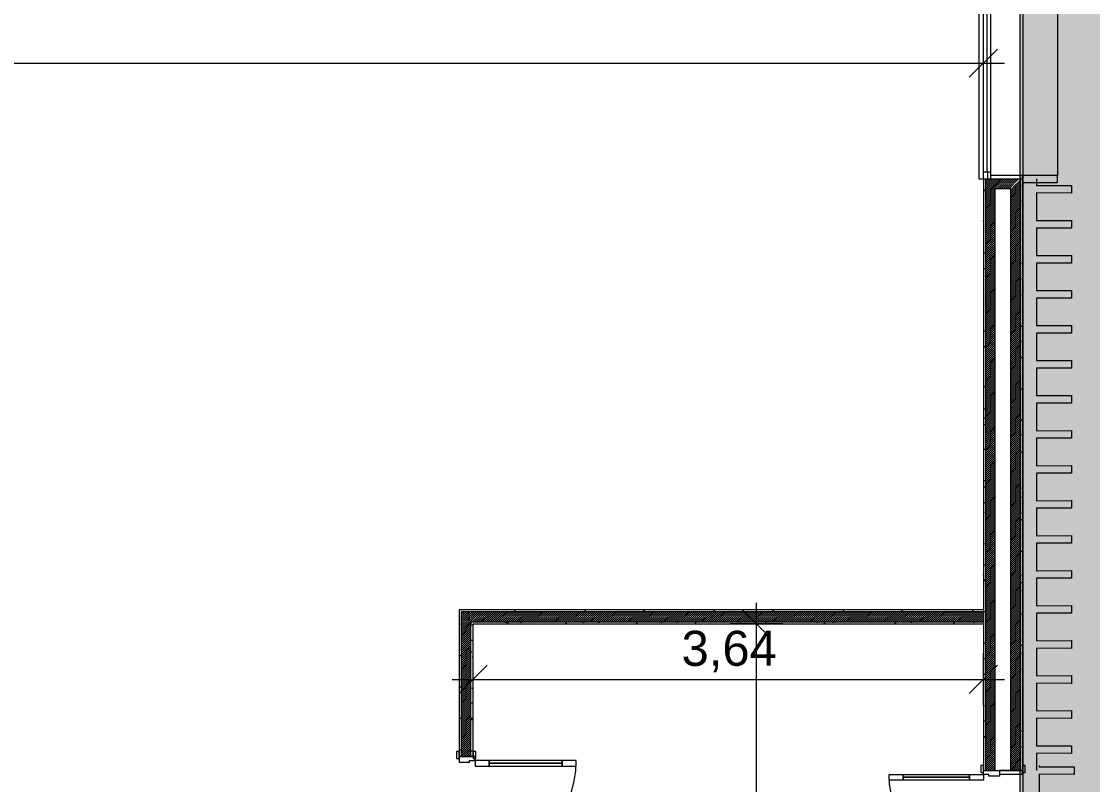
# Model space of a CAD drawing. Header units: millimetres. Extents: x 141848 to 1648660, y -821378 to -151356.
# Drawn here: x 188231 to 195874, y -240299 to -234850 of the extents above; entities that cross this region are included whole.
import ezdxf

# ---------------------------------------------------------------- set-up
doc = ezdxf.new("R2010")
doc.units = ezdxf.units.MM
doc.header["$MEASUREMENT"] = 0
doc.linetypes.add('Traits', pattern=[282.222223, 141.111112, -141.111112])
doc.linetypes.add('Wipeout_Contour', pattern=[1000, 0, -1000])
for name, color, linetype in [('Cotations - 1_100', 7, 'Continuous'), ('Fenêtres ARCHICAD', 7, 'Continuous'), ('Nouveau_0', 7, 'Continuous'), ('Portes ARCHICAD', 7, 'Continuous'), ('Sols_ Dalles', 7, 'Continuous'), ('Structure - Murs extérieurs', 7, 'Continuous')]:
    doc.layers.add(name, color=color, linetype=linetype)
doc.styles.add('STYLE_GENERE_2', font='')
doc.styles.get('STYLE_GENERE_2').set_extended_font_data('Arial')
doc.dimstyles.new('STYLE_GENERE__1', dxfattribs={"dimtxt": 250, "dimasz": 190, "dimexe": 0.18, "dimexo": 0.0625, "dimgap": 0, "dimtad": 1, "dimtih": 1, "dimtoh": 1, "dimlfac": 0.001, "dimzin": 0, "dimdsep": 46, "dimtxsty": 'STYLE_GENERE_2', "dimblk": 'ARROWHEAD_6', "dimblk1": 'ARROWHEAD_6', "dimblk2": 'ARROWHEAD_6', "dimcen": 0.09, "dimse1": 1, "dimse2": 1, "dimclrd": 7, "dimclre": 7, "dimclrt": 7, "dimazin": 0, "dimtfac": 1, "dimtdec": 4, "dimtmove": 0, "dimatfit": 3, "dimfxl": 0, "dimtolj": 1, "dimtzin": 0, "dimarcsym": 0})
doc.dimstyles.new('STYLE_GENERE__2', dxfattribs={"dimtxt": 250, "dimasz": 190, "dimexe": 0.18, "dimexo": 0.0625, "dimgap": 0, "dimtad": 1, "dimlfac": 0.001, "dimzin": 0, "dimdsep": 46, "dimtxsty": 'STYLE_GENERE_2', "dimblk": 'ARROWHEAD_6', "dimblk1": 'ARROWHEAD_6', "dimblk2": 'ARROWHEAD_6', "dimcen": 0.09, "dimse1": 1, "dimse2": 1, "dimclrd": 7, "dimclre": 7, "dimclrt": 7, "dimazin": 0, "dimtfac": 1, "dimtdec": 4, "dimtmove": 0, "dimatfit": 3, "dimfxl": 0, "dimtolj": 1, "dimtzin": 0, "dimarcsym": 0})
pattern_1 = [(45, (0, 175), (-55.68466, 55.68466), [0, -52.5, 0, -78.75]), (110, (175, 175), (74.000794, 26.934086), [0, -38.5, 0, -66.5])]
pattern_2 = [(45, (0, 0), (-7.0710678, 7.0710678), [])]

# ---------------------------------------------------------------- blocks, each defined once
blk = doc.blocks.new('Fenêtre 25_2')
at = {"layer": 'Fenêtres ARCHICAD', "color": 7, "linetype": 'Continuous', "lineweight": 5}
for p, q in [((-775, 480), (-825, 480)), ((-825, 480), (-825, 230)), ((-775, 480), (775, 480)), ((-775, 230), (-775, 480)), ((825, 480), (775, 480)), ((775, 480), (775, 230)), ((825, 230), (825, 480)), ((-825, 230), (-775, 230)), ((-825, 230), (-800, 230)), ((-825, 230), (-800, 230)), ((-775, 230), (-800, 230)), ((-800, 230), (-800, 0)), ((-800, 215), (-800, 230)), ((-800, 215), (-800, 230)), ((-775, 0), (-775, 230)), ((800, 230), (775, 230)), ((775, 230), (775, 0)), ((775, 230), (825, 230)), ((800, 0), (800, 230)), ((800, 215), (800, 230)), ((800, 215), (800, 230)), ((800, 230), (825, 230)), ((800, 230), (825, 230)), ((-800, 145), (-800, 215)), ((-800, 145), (-800, 215)), ((-800, 145), (-800, 215)), ((-800, 145), (-800, 215)), ((800, 145), (800, 215)), ((800, 145), (800, 215)), ((800, 145), (800, 215)), ((800, 145), (800, 215)), ((-800, 35), (-800, 145)), ((-800, 35), (-800, 145)), ((-800, 35), (-800, 145)), ((-800, 35), (-800, 145)), ((800, 35), (800, 145)), ((800, 35), (800, 145)), ((800, 35), (800, 145)), ((800, 35), (800, 145)), ((-800, 0), (-800, 35)), ((-800, 0), (-800, 35)), ((-800, 0), (-775, 0)), ((-800, -35), (-800, 0)), ((-800, -35), (-800, 0)), ((775, 0), (800, 0)), ((800, 0), (800, 35)), ((800, 0), (800, 35)), ((800, -35), (800, 0)), ((800, -35), (800, 0)), ((-800, -20), (800, -20)), ((-800, -50), (-800, -35)), ((-800, -50), (-800, -35)), ((-800, -50), (-800, -83.3)), ((800, -50), (800, -35)), ((800, -50), (800, -35)), ((800, -83.3), (800, -50)), ((-800, -83.3), (800, -83.3))]:
    blk.add_line(p, q, dxfattribs=at)
at = {"layer": 'Fenêtres ARCHICAD', "color": 7, "linetype": 'Traits', "lineweight": 5}
blk.add_line((-800, -50), (800, -50), dxfattribs=at)
at = {"color": 254, "linetype": 'Wipeout_Contour', "lineweight": 0, "ltscale": 3003.33026}
blk.add_wipeout([(-750, 0), (-750, -50), (750, -50), (750, 0)], dxfattribs=at).dxf.layer = 'Fenêtres ARCHICAD'
at = {"layer": 'Fenêtres ARCHICAD', "color": 7, "linetype": 'Continuous', "lineweight": 5}
for p, q in [((-800, 0), (-750, 0)), ((-750, 0), (-750, -50)), ((-750, 0), (750, 0)), ((750, -50), (750, 0)), ((750, 0), (800, 0)), ((-750, -50), (-800, -50)), ((-750, -25), (750, -25)), ((750, -50), (-750, -50)), ((800, -50), (750, -50))]:
    blk.add_line(p, q, dxfattribs=at)
blk = doc.blocks.new('Porte double 25')
at = {"layer": 'Portes ARCHICAD', "color": 7, "linetype": 'Continuous', "lineweight": 5}
for p, q in [((-672, 672), (-672, 572)), ((-632, 672), (-672, 672)), ((-632, 572), (-632, 672)), ((632, 572), (632, 672)), ((632, 672), (672, 672)), ((672, 672), (672, 572)), ((-672, 572), (-632, 572)), ((-652, 572), (-652, 100)), ((672, 572), (632, 572)), ((652, 572), (652, 100)), ((-632, 100), (-672, 100)), ((-672, 100), (-672, 0)), ((-632, 0), (-632, 100)), ((632, 0), (632, 100)), ((632, 100), (672, 100)), ((672, 100), (672, 0)), ((-737, 0), (-737, 19)), ((-737, 19), (-687, 19)), ((-687, 0), (-737, 0)), ((-700, 0), (-737, 0)), ((-700, 0), (-737, 0)), ((-672, 0), (-700, 0)), ((-700, 0), (-700, -115)), ((-700, 0), (-700, -15)), ((-700, 0), (-700, -15)), ((-687, 19), (-687, 0)), ((-672, -40), (-672, 0)), ((-672, 0), (-632, 0)), ((672, 0), (632, 0)), ((700, 0), (672, 0)), ((672, 0), (672, -40)), ((687, 19), (737, 19)), ((687, 0), (687, 19)), ((737, 0), (687, 0)), ((700, -115), (700, 0)), ((700, 0), (700, -15)), ((700, 0), (700, -15)), ((700, 0), (737, 0)), ((700, 0), (737, 0)), ((737, 19), (737, 0)), ((-700, -15), (-700, -85)), ((-700, -15), (-700, -85)), ((-660, -40), (-672, -40)), ((-660, -115), (-660, -40)), ((672, -40), (660, -40)), ((660, -40), (660, -115)), ((700, -15), (700, -85)), ((700, -15), (700, -85)), ((-700, -85), (-700, -115)), ((-700, -85), (-700, -115)), ((-700, -280), (-700, -115)), ((-700, -115), (-675, -115)), ((-700, -115), (-660, -115)), ((-700, -115), (-700, -195)), ((-700, -115), (-700, -195)), ((-675, -115), (-675, -280)), ((660, -115), (700, -115)), ((675, -280), (675, -115)), ((675, -115), (700, -115)), ((700, -85), (700, -115)), ((700, -85), (700, -115)), ((700, -115), (700, -280)), ((700, -115), (700, -195)), ((700, -115), (700, -195)), ((-700, -195), (-700, -265)), ((-700, -195), (-700, -265)), ((700, -195), (700, -265)), ((700, -195), (700, -265)), ((-737, -299), (-737, -280)), ((-737, -280), (-687, -280)), ((-700, -280), (-737, -280)), ((-700, -280), (-737, -280)), ((-687, -299), (-737, -299)), ((-700, -265), (-700, -280)), ((-700, -265), (-700, -280)), ((-675, -280), (-700, -280)), ((-687, -280), (-687, -299)), ((700, -280), (675, -280)), ((687, -280), (737, -280)), ((687, -299), (687, -280)), ((737, -299), (687, -299)), ((700, -265), (700, -280)), ((700, -265), (700, -280)), ((700, -280), (737, -280)), ((700, -280), (737, -280)), ((737, -280), (737, -299))]:
    blk.add_line(p, q, dxfattribs=at)
at = {"layer": 'Portes ARCHICAD', "color": 7, "linetype": 'Continuous', "lineweight": 5, "flags": 128}
for points in [[(-672, 572), (-672, 100), (-652, 100), (-652, 572)], [(-652, 572), (-652, 100), (-632, 100), (-632, 572)], [(652, 572), (652, 100), (632, 100), (632, 572)], [(672, 572), (672, 100), (652, 100), (652, 572)]]:
    blk.add_lwpolyline(points, close=True, dxfattribs=at)
at = {"layer": 'Portes ARCHICAD', "color": 7, "linetype": 'Continuous', "lineweight": 5}
for centre, start, end in [((-672, 0), 0, 90), ((672, 0), 90, 180)]:
    blk.add_arc(centre, 672, start, end, dxfattribs=at)
blk = doc.blocks.new('Mur_12_1', base_point=(195375, -231415.6))
at = {"color": 254, "linetype": 'Wipeout_Contour', "lineweight": 0, "ltscale": 1231273.896373995}
blk.add_wipeout([(195110, -235975.1), (195095, -235975.1), (195095, -240198.9), (195110, -240198.9)], dxfattribs=at)
at = {"color": 254, "linetype": 'Wipeout_Contour', "lineweight": 0, "ltscale": 1231946.040545195}
blk.add_wipeout([(195375, -235975.1), (195360, -235975.1), (195360, -240198.9), (195375, -240198.9)], dxfattribs=at)
at = {"linetype": 'Continuous', "lineweight": 5, "true_color": 0x5f5f5f}
h = blk.add_hatch(dxfattribs=at)
h.set_pattern_fill('Enduit_0001', color=251, style=0, pattern_type=2)
h.set_pattern_definition(pattern_1)
h.paths.add_polyline_path([(195110, -235975.1), (195095, -235975.1), (195095, -240198.9), (195110, -240198.9)])
h = blk.add_hatch(dxfattribs=at)
h.set_pattern_fill('Enduit_0001', color=251, style=0, pattern_type=2)
h.set_pattern_definition(pattern_1)
h.paths.add_polyline_path([(195375, -235975.1), (195360, -235975.1), (195360, -240198.9), (195375, -240198.9)])
at = {"color": 254, "linetype": 'Wipeout_Contour', "lineweight": 0, "ltscale": 1231892.155509036}
blk.add_wipeout([(195290, -240198.9), (195360, -240198.9), (195360, -235975.1), (195290, -236045.1)], dxfattribs=at)
at = {"linetype": 'Continuous', "lineweight": 5, "true_color": 0x5f5f5f}
h = blk.add_hatch(dxfattribs=at)
h.set_pattern_fill('Briques_terre_cuite__int_97', color=251, style=0, pattern_type=2)
h.set_pattern_definition(pattern_2)
h.paths.add_polyline_path([(195290, -240198.9), (195360, -240198.9), (195360, -235975.1), (195290, -236045.1)])
at = {"color": 7, "linetype": 'Continuous', "lineweight": 5}
for p, q in [((195360, -240198.9), (195375, -240198.9)), ((195375, -240198.9), (195375, -240161.9))]:
    blk.add_line(p, q, dxfattribs=at)
at = {"color": 254, "linetype": 'Wipeout_Contour', "lineweight": 0, "ltscale": 1231717.78582528}
blk.add_wipeout([(195180, -236045.1), (195180, -240198.9), (195290, -240198.9), (195290, -236045.1)], dxfattribs=at)
at = {"color": 7, "linetype": 'Continuous', "lineweight": 5}
blk.add_line((195290, -240198.9), (195360, -240198.9), dxfattribs=at)
at = {"color": 254, "linetype": 'Wipeout_Contour', "lineweight": 0, "ltscale": 1231381.660768148}
blk.add_wipeout([(195180, -235975.1), (195110, -235975.1), (195110, -240198.9), (195180, -240198.9)], dxfattribs=at)
at = {"linetype": 'Continuous', "lineweight": 5, "true_color": 0x5f5f5f}
h = blk.add_hatch(dxfattribs=at)
h.set_pattern_fill('Briques_terre_cuite__int_97', color=251, style=0, pattern_type=2)
h.set_pattern_definition(pattern_2)
h.paths.add_polyline_path([(195180, -235975.1), (195110, -235975.1), (195110, -240198.9), (195180, -240198.9)])
at = {"color": 7, "linetype": 'Continuous', "lineweight": 5}
for p, q in [((195095, -235975.1), (195110, -235975.1)), ((195110, -235975.1), (195110, -240198.9)), ((195095, -240198.9), (195095, -240161.9)), ((195095, -240198.9), (195110, -240198.9)), ((195110, -240198.9), (195180, -240198.9)), ((195180, -240198.9), (195210, -240198.9)), ((195210, -240198.9), (195290, -240198.9))]:
    blk.add_line(p, q, dxfattribs=at)
at = {"color": 7, "linetype": 'Continuous', "lineweight": 5, "flags": 128}
blk.add_lwpolyline([(195095, -235975.1), (195095, -240198.9)], dxfattribs=at)
at = {"layer": 'Portes ARCHICAD', "color": 7, "linetype": 'Continuous', "lineweight": 5, "xscale": -1, "zscale": 1000, "rotation": 89.9999999999999}
blk.add_blockref('Porte double 25', (195095, -240898.9), dxfattribs=at)
at = {"color": 254, "linetype": 'Wipeout_Contour', "lineweight": 0, "ltscale": 1225230.596970385}
blk.add_wipeout([(195290, -236045.1), (195360, -235975.1), (195180, -235975.1), (195180, -236045.1)], dxfattribs=at)
at = {"linetype": 'Continuous', "lineweight": 5, "true_color": 0x5f5f5f}
h = blk.add_hatch(dxfattribs=at)
h.set_pattern_fill('Briques_terre_cuite__int_97', color=251, style=0, pattern_type=2)
h.set_pattern_definition(pattern_2)
h.paths.add_polyline_path([(195290, -236045.1), (195360, -235975.1), (195180, -235975.1), (195180, -236045.1)])
at = {"color": 7, "linetype": 'Continuous', "lineweight": 5}
for p, q in [((195110, -235975.1), (195145, -235975.1)), ((195145, -235975.1), (195180, -235975.1)), ((195180, -235975.1), (195290, -235975.1)), ((195180, -235975.1), (195290, -235975.1)), ((195290, -235975.1), (195360, -235975.1)), ((195290, -235975.1), (195360, -235975.1)), ((195360, -240198.9), (195360, -235975.1)), ((195360, -235975.1), (195375, -235975.1)), ((195375, -235975.1), (195375, -236000.1)), ((195180, -240198.9), (195180, -236045.1)), ((195290, -236045.1), (195180, -236045.1)), ((195290, -240198.9), (195290, -236045.1))]:
    blk.add_line(p, q, dxfattribs=at)
at = {"color": 7, "linetype": 'Continuous', "lineweight": 5, "flags": 128}
blk.add_lwpolyline([(195375, -240198.9), (195375, -235975.1)], dxfattribs=at)
at = {"layer": 'Fenêtres ARCHICAD', "color": 7, "linetype": 'Continuous', "lineweight": 5, "zscale": 1000, "rotation": 269.9999999999999}
blk.add_blockref('Fenêtre 25_2', (195145, -235175.1), dxfattribs=at)
blk = doc.blocks.new('Mur_99_1', base_point=(195095, -239066.4))
at = {"color": 254, "linetype": 'Wipeout_Contour', "lineweight": 0, "ltscale": 918649.73869}
blk.add_wipeout([(191368.6, -239066.4), (191353.6, -239051.4), (191353.6, -239066.4)], dxfattribs=at).dxf.layer = 'Structure - Murs extérieurs'
at = {"color": 254, "linetype": 'Wipeout_Contour', "lineweight": 0, "ltscale": 919008.16944}
blk.add_wipeout([(191453.6, -239151.4), (191438.6, -239136.4), (191438.6, -239151.4)], dxfattribs=at).dxf.layer = 'Structure - Murs extérieurs'
at = {"layer": 'Structure - Murs extérieurs', "linetype": 'Continuous', "lineweight": 5, "true_color": 0x5f5f5f}
h = blk.add_hatch(dxfattribs=at)
h.set_pattern_fill('Enduit_0001', color=251, style=0, pattern_type=2)
h.set_pattern_definition(pattern_1)
h.paths.add_polyline_path([(191368.6, -239066.4), (191353.6, -239051.4), (191353.6, -239066.4)])
h = blk.add_hatch(dxfattribs=at)
h.set_pattern_fill('Enduit_0001', color=251, style=0, pattern_type=2)
h.set_pattern_definition(pattern_1)
h.paths.add_polyline_path([(191453.6, -239151.4), (191438.6, -239136.4), (191438.6, -239151.4)])
at = {"color": 254, "linetype": 'Wipeout_Contour', "lineweight": 0, "ltscale": 918833.240518}
blk.add_wipeout([(191438.6, -239136.4), (191368.6, -239066.4), (191368.6, -239136.4)], dxfattribs=at).dxf.layer = 'Structure - Murs extérieurs'
at = {"layer": 'Structure - Murs extérieurs', "linetype": 'Continuous', "lineweight": 5, "true_color": 0x5f5f5f}
h = blk.add_hatch(dxfattribs=at)
h.set_pattern_fill('Briques_terre_cuite__int_97', color=251, style=0, pattern_type=2)
h.set_pattern_definition(pattern_2)
h.paths.add_polyline_path([(191438.6, -239136.4), (191368.6, -239066.4), (191368.6, -239136.4)])
at = {"color": 254, "linetype": 'Wipeout_Contour', "lineweight": 0, "ltscale": 1229567.609207149}
blk.add_wipeout([(191368.6, -239066.4), (195095, -239066.4), (195095, -239051.4), (191368.6, -239051.4)], dxfattribs=at).dxf.layer = 'Structure - Murs extérieurs'
at = {"color": 254, "linetype": 'Wipeout_Contour', "lineweight": 0, "ltscale": 1229938.280333099}
blk.add_wipeout([(191453.6, -239151.4), (195095, -239151.4), (195095, -239136.4), (191453.6, -239136.4)], dxfattribs=at).dxf.layer = 'Structure - Murs extérieurs'
at = {"layer": 'Structure - Murs extérieurs', "linetype": 'Continuous', "lineweight": 5, "true_color": 0x5f5f5f}
h = blk.add_hatch(dxfattribs=at)
h.set_pattern_fill('Enduit_0001', color=251, style=0, pattern_type=2)
h.set_pattern_definition(pattern_1)
h.paths.add_polyline_path([(191368.6, -239066.4), (195095, -239066.4), (195095, -239051.4), (191368.6, -239051.4)])
h = blk.add_hatch(dxfattribs=at)
h.set_pattern_fill('Enduit_0001', color=251, style=0, pattern_type=2)
h.set_pattern_definition(pattern_1)
h.paths.add_polyline_path([(191453.6, -239151.4), (195095, -239151.4), (195095, -239136.4), (191453.6, -239136.4)])
at = {"color": 254, "linetype": 'Wipeout_Contour', "lineweight": 0, "ltscale": 918645.996603}
blk.add_wipeout([(191368.6, -239051.4), (191353.6, -239051.4), (191368.6, -239066.4)], dxfattribs=at).dxf.layer = 'Structure - Murs extérieurs'
at = {"color": 254, "linetype": 'Wipeout_Contour', "lineweight": 0, "ltscale": 919004.428257}
blk.add_wipeout([(191453.6, -239136.4), (191438.6, -239136.4), (191453.6, -239151.4)], dxfattribs=at).dxf.layer = 'Structure - Murs extérieurs'
at = {"layer": 'Structure - Murs extérieurs', "linetype": 'Continuous', "lineweight": 5, "true_color": 0x5f5f5f}
h = blk.add_hatch(dxfattribs=at)
h.set_pattern_fill('Enduit_0001', color=251, style=0, pattern_type=2)
h.set_pattern_definition(pattern_1)
h.paths.add_polyline_path([(191368.6, -239051.4), (191353.6, -239051.4), (191368.6, -239066.4)])
h = blk.add_hatch(dxfattribs=at)
h.set_pattern_fill('Enduit_0001', color=251, style=0, pattern_type=2)
h.set_pattern_definition(pattern_1)
h.paths.add_polyline_path([(191453.6, -239136.4), (191438.6, -239136.4), (191453.6, -239151.4)])
at = {"color": 254, "linetype": 'Wipeout_Contour', "lineweight": 0, "ltscale": 1229787.319298428}
blk.add_wipeout([(191438.6, -239136.4), (195095, -239136.4), (195095, -239066.4), (191438.6, -239066.4)], dxfattribs=at).dxf.layer = 'Structure - Murs extérieurs'
at = {"layer": 'Structure - Murs extérieurs', "linetype": 'Continuous', "lineweight": 5, "true_color": 0x5f5f5f}
h = blk.add_hatch(dxfattribs=at)
h.set_pattern_fill('Briques_terre_cuite__int_97', color=251, style=0, pattern_type=2)
h.set_pattern_definition(pattern_2)
h.paths.add_polyline_path([(191438.6, -239136.4), (195095, -239136.4), (195095, -239066.4), (191438.6, -239066.4)])
at = {"color": 254, "linetype": 'Wipeout_Contour', "lineweight": 0, "ltscale": 918820.933467}
blk.add_wipeout([(191438.6, -239066.4), (191368.6, -239066.4), (191438.6, -239136.4)], dxfattribs=at).dxf.layer = 'Structure - Murs extérieurs'
at = {"layer": 'Structure - Murs extérieurs', "linetype": 'Continuous', "lineweight": 5, "true_color": 0x5f5f5f}
h = blk.add_hatch(dxfattribs=at)
h.set_pattern_fill('Briques_terre_cuite__int_97', color=251, style=0, pattern_type=2)
h.set_pattern_definition(pattern_2)
h.paths.add_polyline_path([(191438.6, -239066.4), (191368.6, -239066.4), (191438.6, -239136.4)])
at = {"layer": 'Structure - Murs extérieurs', "color": 7, "linetype": 'Continuous', "lineweight": 5}
for p, q in [((191368.6, -239066.4), (191368.6, -239136.4)), ((191438.6, -239066.4), (191368.6, -239066.4)), ((195095, -239066.4), (191438.6, -239066.4)), ((191438.6, -239136.4), (191438.6, -239151.4)), ((191438.6, -239136.4), (195095, -239136.4))]:
    blk.add_line(p, q, dxfattribs=at)
at = {"layer": 'Structure - Murs extérieurs', "color": 7, "linetype": 'Continuous', "lineweight": 5, "flags": 128}
for points in [[(191353.6, -239051.4), (191353.6, -239066.4)], [(195095, -239051.4), (191353.6, -239051.4)], [(191453.6, -239151.4), (195095, -239151.4)]]:
    blk.add_lwpolyline(points, dxfattribs=at)
blk = doc.blocks.new('Porte double 25_6')
at = {"layer": 'Portes ARCHICAD', "color": 7, "linetype": 'Continuous', "lineweight": 5}
for p, q in [((-722, 722), (-722, 622)), ((-682, 722), (-722, 722)), ((-682, 622), (-682, 722)), ((682, 622), (682, 722)), ((682, 722), (722, 722)), ((722, 722), (722, 622)), ((-722, 622), (-682, 622)), ((-702, 622), (-702, 100)), ((722, 622), (682, 622)), ((702, 622), (702, 100)), ((-682, 100), (-722, 100)), ((-722, 100), (-722, 0)), ((-682, 0), (-682, 100)), ((682, 0), (682, 100)), ((682, 100), (722, 100)), ((722, 100), (722, 0)), ((-737, 4), (-787, 4)), ((-787, 4), (-787, -15)), ((-722, 0), (-750, 0)), ((-750, 0), (-750, -115)), ((-737, -15), (-737, 4)), ((-722, -40), (-722, 0)), ((-722, 0), (-682, 0)), ((722, 0), (682, 0)), ((750, 0), (722, 0)), ((722, 0), (722, -40)), ((787, 4), (737, 4)), ((737, 4), (737, -15)), ((750, -115), (750, 0)), ((787, -15), (787, 4)), ((-787, -15), (-737, -15)), ((-750, -15), (-787, -15)), ((-750, -15), (-787, -15)), ((-750, -30), (-750, -15)), ((-750, -30), (-750, -15)), ((-750, -100), (-750, -30)), ((-750, -100), (-750, -30)), ((-710, -40), (-722, -40)), ((-710, -115), (-710, -40)), ((722, -40), (710, -40)), ((710, -40), (710, -115)), ((737, -15), (787, -15)), ((750, -30), (750, -15)), ((750, -30), (750, -15)), ((750, -15), (787, -15)), ((750, -15), (787, -15)), ((750, -100), (750, -30)), ((750, -100), (750, -30)), ((-737, -115), (-787, -115)), ((-787, -115), (-787, -134)), ((-750, -115), (-787, -115)), ((-750, -115), (-787, -115)), ((-787, -134), (-737, -134)), ((-750, -115), (-750, -100)), ((-750, -115), (-750, -100)), ((-750, -115), (-710, -115)), ((-737, -134), (-737, -115)), ((710, -115), (750, -115)), ((787, -115), (737, -115)), ((737, -115), (737, -134)), ((737, -134), (787, -134)), ((750, -115), (750, -100)), ((750, -115), (750, -100)), ((750, -115), (787, -115)), ((750, -115), (787, -115)), ((787, -134), (787, -115))]:
    blk.add_line(p, q, dxfattribs=at)
at = {"layer": 'Portes ARCHICAD', "color": 7, "linetype": 'Continuous', "lineweight": 5, "flags": 128}
for points in [[(-722, 622), (-722, 100), (-702, 100), (-702, 622)], [(-702, 622), (-702, 100), (-682, 100), (-682, 622)], [(702, 622), (702, 100), (682, 100), (682, 622)], [(722, 622), (722, 100), (702, 100), (702, 622)]]:
    blk.add_lwpolyline(points, close=True, dxfattribs=at)
at = {"layer": 'Portes ARCHICAD', "color": 7, "linetype": 'Continuous', "lineweight": 5}
for centre, start, end in [((-722, 0), 0, 90), ((722, 0), 90, 180)]:
    blk.add_arc(centre, 722, start, end, dxfattribs=at)
blk = doc.blocks.new('Mur_100_1', base_point=(191368.6, -239066.4))
at = {"color": 254, "linetype": 'Wipeout_Contour', "lineweight": 0, "ltscale": 1226500.728484321}
blk.add_wipeout([(191368.6, -239066.4), (191353.6, -239066.4), (191353.6, -240098.9), (191368.6, -240098.9)], dxfattribs=at).dxf.layer = 'Structure - Murs extérieurs'
at = {"color": 254, "linetype": 'Wipeout_Contour', "lineweight": 0, "ltscale": 1226845.651991082}
blk.add_wipeout([(191438.6, -239151.4), (191438.6, -240098.9), (191453.6, -240098.9), (191453.6, -239151.4)], dxfattribs=at).dxf.layer = 'Structure - Murs extérieurs'
at = {"color": 254, "linetype": 'Wipeout_Contour', "lineweight": 0, "ltscale": 1234442.42075788}
blk.add_wipeout([(191353.6, -242638), (191368.6, -242638), (191368.6, -241598.9), (191353.6, -241598.9)], dxfattribs=at).dxf.layer = 'Structure - Murs extérieurs'
at = {"color": 254, "linetype": 'Wipeout_Contour', "lineweight": 0, "ltscale": 1234519.823986151}
blk.add_wipeout([(191438.6, -242553), (191453.6, -242553), (191453.6, -241598.9), (191438.6, -241598.9)], dxfattribs=at).dxf.layer = 'Structure - Murs extérieurs'
at = {"layer": 'Structure - Murs extérieurs', "linetype": 'Continuous', "lineweight": 5, "true_color": 0x5f5f5f}
h = blk.add_hatch(dxfattribs=at)
h.set_pattern_fill('Enduit_0001', color=251, style=0, pattern_type=2)
h.set_pattern_definition(pattern_1)
h.paths.add_polyline_path([(191368.6, -239066.4), (191353.6, -239066.4), (191353.6, -240098.9), (191368.6, -240098.9)])
h = blk.add_hatch(dxfattribs=at)
h.set_pattern_fill('Enduit_0001', color=251, style=0, pattern_type=2)
h.set_pattern_definition(pattern_1)
h.paths.add_polyline_path([(191438.6, -239151.4), (191438.6, -240098.9), (191453.6, -240098.9), (191453.6, -239151.4)])
h = blk.add_hatch(dxfattribs=at)
h.set_pattern_fill('Enduit_0001', color=251, style=0, pattern_type=2)
h.set_pattern_definition(pattern_1)
h.paths.add_polyline_path([(191353.6, -242638), (191368.6, -242638), (191368.6, -241598.9), (191353.6, -241598.9)])
h = blk.add_hatch(dxfattribs=at)
h.set_pattern_fill('Enduit_0001', color=251, style=0, pattern_type=2)
h.set_pattern_definition(pattern_1)
h.paths.add_polyline_path([(191438.6, -242553), (191453.6, -242553), (191453.6, -241598.9), (191438.6, -241598.9)])
at = {"color": 254, "linetype": 'Wipeout_Contour', "lineweight": 0, "ltscale": 1226716.129769117}
blk.add_wipeout([(191368.6, -239136.4), (191368.6, -240098.9), (191438.6, -240098.9), (191438.6, -239136.4)], dxfattribs=at).dxf.layer = 'Structure - Murs extérieurs'
at = {"color": 254, "linetype": 'Wipeout_Contour', "lineweight": 0, "ltscale": 1234437.934027524}
blk.add_wipeout([(191368.6, -242568), (191438.6, -242568), (191438.6, -241598.9), (191368.6, -241598.9)], dxfattribs=at).dxf.layer = 'Structure - Murs extérieurs'
at = {"layer": 'Structure - Murs extérieurs', "linetype": 'Continuous', "lineweight": 5, "true_color": 0x5f5f5f}
h = blk.add_hatch(dxfattribs=at)
h.set_pattern_fill('Briques_terre_cuite__int_97', color=251, style=0, pattern_type=2)
h.set_pattern_definition(pattern_2)
h.paths.add_polyline_path([(191368.6, -239136.4), (191368.6, -240098.9), (191438.6, -240098.9), (191438.6, -239136.4)])
h = blk.add_hatch(dxfattribs=at)
h.set_pattern_fill('Briques_terre_cuite__int_97', color=251, style=0, pattern_type=2)
h.set_pattern_definition(pattern_2)
h.paths.add_polyline_path([(191368.6, -242568), (191438.6, -242568), (191438.6, -241598.9), (191368.6, -241598.9)])
at = {"layer": 'Structure - Murs extérieurs', "color": 7, "linetype": 'Continuous', "lineweight": 5}
for p, q in [((191368.6, -239066.4), (191368.6, -239136.4)), ((191368.6, -239136.4), (191368.6, -240098.9)), ((191438.6, -239136.4), (191438.6, -239151.4)), ((191438.6, -240098.9), (191438.6, -239151.4)), ((191353.6, -240098.9), (191353.6, -240061.9)), ((191453.6, -240098.9), (191453.6, -240061.9)), ((191353.6, -240098.9), (191368.6, -240098.9)), ((191368.6, -240098.9), (191438.6, -240098.9)), ((191438.6, -240098.9), (191453.6, -240098.9)), ((191353.6, -241598.9), (191353.6, -241635.9)), ((191353.6, -241598.9), (191368.6, -241598.9)), ((191368.6, -241598.9), (191368.6, -242568)), ((191368.6, -241598.9), (191438.6, -241598.9)), ((191438.6, -242553), (191438.6, -241598.9)), ((191438.6, -241598.9), (191453.6, -241598.9)), ((191453.6, -241598.9), (191453.6, -241635.9)), ((191368.6, -242568), (191368.6, -242638)), ((191438.6, -242553), (191438.6, -242568))]:
    blk.add_line(p, q, dxfattribs=at)
at = {"layer": 'Structure - Murs extérieurs', "color": 7, "linetype": 'Continuous', "lineweight": 5, "flags": 128}
for points in [[(191353.6, -239066.4), (191353.6, -240098.9)], [(191453.6, -240098.9), (191453.6, -239151.4)], [(191353.6, -241598.9), (191353.6, -242638)], [(191453.6, -242553), (191453.6, -241598.9)]]:
    blk.add_lwpolyline(points, dxfattribs=at)
at = {"layer": 'Portes ARCHICAD', "color": 7, "linetype": 'Continuous', "lineweight": 5, "zscale": 1000, "rotation": 270}
blk.add_blockref('Porte double 25_6', (191468.6, -240848.9), dxfattribs=at)
blk = doc.blocks.new('Tôle profilée 25_15')
at = {"color": 7, "linetype": 'Continuous', "lineweight": 5}
for p, q in [((0, 4223.7), (0, 4176.5)), ((-250, 4177.5), (-250, 4150)), ((0, 4176.5), (-250, 4177.5)), ((-250, 4150), (-250, 4122.5)), ((-250, 4122.5), (0, 4123.5)), ((0, 4123.5), (0, 3926.5)), ((-250, 3927.5), (-250, 3900)), ((0, 3926.5), (-250, 3927.5)), ((-250, 3900), (-250, 3872.5)), ((-250, 3872.5), (0, 3873.5)), ((0, 3873.5), (0, 3676.5)), ((-250, 3677.5), (-250, 3650)), ((0, 3676.5), (-250, 3677.5)), ((-250, 3650), (-250, 3622.5)), ((-250, 3622.5), (0, 3623.5)), ((0, 3623.5), (0, 3426.5)), ((-250, 3427.5), (-250, 3400)), ((0, 3426.5), (-250, 3427.5)), ((-250, 3400), (-250, 3372.5)), ((-250, 3372.5), (0, 3373.5)), ((0, 3373.5), (0, 3176.5)), ((-250, 3177.5), (-250, 3150)), ((0, 3176.5), (-250, 3177.5)), ((-250, 3150), (-250, 3122.5)), ((-250, 3122.5), (0, 3123.5)), ((0, 3123.5), (0, 2926.5)), ((-250, 2927.5), (-250, 2900)), ((0, 2926.5), (-250, 2927.5)), ((-250, 2900), (-250, 2872.5)), ((-250, 2872.5), (0, 2873.5)), ((0, 2873.5), (0, 2676.5)), ((-250, 2677.5), (-250, 2650)), ((0, 2676.5), (-250, 2677.5)), ((-250, 2650), (-250, 2622.5)), ((-250, 2622.5), (0, 2623.5)), ((0, 2623.5), (0, 2426.5)), ((-250, 2427.5), (-250, 2400)), ((0, 2426.5), (-250, 2427.5)), ((-250, 2400), (-250, 2372.5)), ((-250, 2372.5), (0, 2373.5)), ((0, 2373.5), (0, 2176.5)), ((-250, 2177.5), (-250, 2150)), ((0, 2176.5), (-250, 2177.5)), ((-250, 2150), (-250, 2122.5)), ((-250, 2122.5), (0, 2123.5)), ((0, 2123.5), (0, 1926.5)), ((-250, 1927.5), (-250, 1900)), ((0, 1926.5), (-250, 1927.5)), ((-250, 1900), (-250, 1872.5)), ((-250, 1872.5), (0, 1873.5)), ((0, 1873.5), (0, 1676.5)), ((-250, 1677.5), (-250, 1650)), ((0, 1676.5), (-250, 1677.5)), ((-250, 1650), (-250, 1622.5)), ((-250, 1622.5), (0, 1623.5)), ((0, 1623.5), (0, 1426.5)), ((-250, 1427.5), (-250, 1400)), ((0, 1426.5), (-250, 1427.5)), ((-250, 1400), (-250, 1372.5)), ((-250, 1372.5), (0, 1373.5)), ((0, 1373.5), (0, 1176.5)), ((-250, 1177.5), (-250, 1150)), ((0, 1176.5), (-250, 1177.5)), ((-250, 1150), (-250, 1122.5)), ((-250, 1122.5), (0, 1123.5)), ((0, 1123.5), (0, 926.5)), ((-250, 927.5), (-250, 900)), ((0, 926.5), (-250, 927.5)), ((-250, 900), (-250, 872.5)), ((-250, 872.5), (0, 873.5)), ((0, 873.5), (0, 676.5)), ((-250, 677.5), (-250, 650)), ((0, 676.5), (-250, 677.5)), ((-250, 650), (-250, 622.5)), ((-250, 622.5), (0, 623.5)), ((0, 623.5), (0, 426.5)), ((-250, 427.5), (-250, 400)), ((0, 426.5), (-250, 427.5)), ((-250, 400), (-250, 372.5)), ((-250, 372.5), (0, 373.5)), ((0, 373.5), (0, 176.5)), ((-250, 177.5), (-250, 150)), ((0, 176.5), (-250, 177.5)), ((-250, 150), (-250, 122.5)), ((-250, 122.5), (0, 123.5)), ((0, 123.5), (0, 0))]:
    blk.add_line(p, q, dxfattribs=at)
blk = doc.blocks.new('Tôle profilée 25_40')
at = {"color": 7, "linetype": 'Continuous', "lineweight": 5}
for p, q in [((-250, 1427.5), (-250, 1400)), ((0, 1426.5), (-250, 1427.5)), ((-250, 1400), (-250, 1372.5)), ((0, 1437), (0, 1426.5)), ((-250, 1372.5), (0, 1373.5)), ((0, 1373.5), (0, 1176.5)), ((-250, 1177.5), (-250, 1150)), ((0, 1176.5), (-250, 1177.5)), ((-250, 1150), (-250, 1122.5)), ((-250, 1122.5), (0, 1123.5)), ((0, 1123.5), (0, 926.5)), ((-250, 927.5), (-250, 900)), ((0, 926.5), (-250, 927.5)), ((-250, 900), (-250, 872.5)), ((-250, 872.5), (0, 873.5)), ((0, 873.5), (0, 676.5)), ((-250, 677.5), (-250, 650)), ((0, 676.5), (-250, 677.5)), ((-250, 650), (-250, 622.5)), ((-250, 622.5), (0, 623.5)), ((0, 623.5), (0, 426.5)), ((-250, 427.5), (-250, 400)), ((0, 426.5), (-250, 427.5)), ((-250, 400), (-250, 372.5)), ((-250, 372.5), (0, 373.5)), ((0, 373.5), (0, 176.5)), ((-250, 177.5), (-250, 150)), ((0, 176.5), (-250, 177.5)), ((-250, 150), (-250, 122.5)), ((-250, 122.5), (0, 123.5)), ((0, 123.5), (0, 0))]:
    blk.add_line(p, q, dxfattribs=at)
blk = doc.blocks.new('*D588')
at = {"layer": 'Cotations - 1_100', "color": 7, "linetype": 'Continuous', "lineweight": 5}
for p, q in [((163140.7, -235336.9), (163140.7, -234961.9)), ((195095, -235336.9), (195095, -234961.9)), ((163240.7, -235049.4), (163040.7, -235249.4)), ((194995, -235249.4), (195195, -235049.4)), ((162990.7, -235149.4), (163140.7, -235149.4)), ((163140.7, -235149.4), (195095, -235149.4)), ((195095, -235149.4), (195245, -235149.4))]:
    blk.add_line(p, q, dxfattribs=at)
at = {"layer": 'Cotations - 1_100', "color": 7, "lineweight": 5, "insert": (178690.4, -235099.4), "char_height": 250, "attachment_point": 7, "style": 'STYLE_GENERE_2'}
blk.add_mtext('\\A1;{\\pql;\\fArial|b0|i0|c0|p38;31,95}', dxfattribs=at)
blk = doc.blocks.new('ARROWHEAD_6')
at = {"color": 0, "linetype": 'Continuous', "lineweight": 0}
for p, q in [((-0.5, -0.5), (0.5, 0.5)), ((0, 0), (-1, 0))]:
    blk.add_line(p, q, dxfattribs=at)
blk = doc.blocks.new('*D649')
at = {"layer": 'Cotations - 1_100', "color": 7, "linetype": 'Continuous', "lineweight": 5}
for p, q in [((193477, -239151.4), (193477, -239001.4)), ((193577, -239251.4), (193377, -239051.4)), ((193664.5, -239151.4), (193289.5, -239151.4)), ((193477, -242553), (193477, -239151.4)), ((193377, -242453), (193577, -242653)), ((193664.5, -242553), (193289.5, -242553)), ((193477, -242703), (193477, -242553))]:
    blk.add_line(p, q, dxfattribs=at)
at = {"layer": 'Cotations - 1_100', "color": 7, "lineweight": 5, "insert": (193427, -241184.8), "char_height": 250, "attachment_point": 7, "rotation": 90, "style": 'STYLE_GENERE_2'}
blk.add_mtext('\\A1;{\\pql;\\fArial|b0|i0|c0|p38;3,40}', dxfattribs=at)
blk = doc.blocks.new('*D650')
at = {"layer": 'Cotations - 1_100', "color": 7, "linetype": 'Continuous', "lineweight": 5}
for p, q in [((191453.6, -239735.2), (191453.6, -239360.2)), ((195095, -239735.2), (195095, -239360.2)), ((191553.6, -239447.7), (191353.6, -239647.7)), ((194995, -239647.7), (195195, -239447.7)), ((191303.6, -239547.7), (191453.6, -239547.7)), ((191453.6, -239547.7), (195095, -239547.7)), ((195095, -239547.7), (195245, -239547.7))]:
    blk.add_line(p, q, dxfattribs=at)
at = {"layer": 'Cotations - 1_100', "color": 7, "lineweight": 5, "insert": (192941.7, -239497.7), "char_height": 250, "attachment_point": 7, "style": 'STYLE_GENERE_2'}
blk.add_mtext('\\A1;{\\pql;\\fArial|b0|i0|c0|p38;3,64}', dxfattribs=at)

msp = doc.modelspace()

# ---------------------------------------------------------------- hatches: boundary and pattern name
at = {"layer": 'Sols_ Dalles', "linetype": 'Continuous', "lineweight": 0, "true_color": 0x2e271c}
msp.add_hatch(color=250, dxfattribs=at).paths.add_polyline_path([(161503.433, -171995.57), (161503.433, -230015.57), (161503.433, -260810.571), (196775.042, -260810.571), (196775.042, -260795.571), (196775.042, -258649.982), (196775.042, -258010.558), (196775.042, -222495.57), (186955.542, -222495.57), (186955.542, -218295.57), (196754.55, -218295.57), (196754.55, -204495.57), (193355.542, -204495.57), (193355.542, -195161.535), (195576.034, -195161.535), (195576.034, -189810.571), (217805.542, -189810.571), (217805.542, -253395.57), (217805.542, -253415.571), (219205.542, -253415.571), (219205.542, -253395.57), (219205.542, -188410.571), (191955.542, -188410.571), (191955.542, -190035.076), (194140.476, -190023.061), (194160.967, -193749.52), (191976.034, -193761.535), (191955.542, -200380.57), (191955.542, -205895.57), (195354.55, -205895.57), (195354.55, -216895.57), (185555.542, -216895.57), (185555.542, -223895.57), (195354.55, -223895.57), (195354.55, -258649.982), (195354.55, -259410.571), (163990.222, -259410.571), (162860.681, -259410.571), (162860.681, -231415.57), (162860.681, -173395.57), (244226.034, -173395.57), (244226.034, -248005.571), (245626.034, -248005.571), (246426.034, -248005.571), (246426.034, -251817.03), (245610.045, -251817.03), (244211.034, -251817.03), (244211.034, -253395.571), (246426.034, -253395.571), (247826.034, -253395.571), (247826.034, -248005.571), (247826.034, -246605.571), (245626.034, -246605.571), (245626.034, -171995.57)])

# ---------------------------------------------------------------- linework, layer by layer
at = {"layer": 'Sols_ Dalles', "color": 250, "linetype": 'Continuous', "lineweight": 5, "true_color": 0x1f1f1f}
msp.add_lwpolyline([(195354.55, -223895.57), (195354.55, -258649.982), (195354.55, -259410.571), (163990.222, -259410.571), (162860.681, -259410.571), (162860.681, -231415.57)], dxfattribs=at)

# ---------------------------------------------------------------- next in the draw order: block references
at = {"color": 7, "lineweight": 5}
msp.add_blockref('Mur_12_1', (195375.042, -231415.57), dxfattribs=at)

# ---------------------------------------------------------------- next in the draw order: block references
at = {"color": 7, "linetype": 'Continuous', "lineweight": 5, "xscale": -1, "zscale": 1000}
for name, p in [('Tôle profilée 25_15', (195475.042, -240198.871)), ('Tôle profilée 25_40', (195494.042, -241598.871))]:
    msp.add_blockref(name, p, dxfattribs=at)
at = {"layer": 'Structure - Murs extérieurs', "color": 211, "lineweight": 5, "true_color": 0xfe55ff}
msp.add_blockref('Mur_99_1', (195095.042, -239066.379), dxfattribs=at)

# ---------------------------------------------------------------- next in the draw order: dimensions: what is measured, and where the dimension line sits
at = {"layer": 'Cotations - 1_100', "color": 7, "linetype": 'Continuous', "lineweight": 5}
dim = msp.add_linear_dim(base=(195095.042, -235149.358), p1=(163140.681, -231695.57), p2=(195095.042, -231695.57), dimstyle='STYLE_GENERE__1', dxfattribs=at)
dim.commit()
dim.dimension.update_dxf_attribs({"geometry": '*D588', "text_midpoint": (179110.434, -234974.358), "dimtype": 160})

# ---------------------------------------------------------------- next in the draw order: block references
at = {"layer": 'Structure - Murs extérieurs', "color": 211, "lineweight": 5, "true_color": 0xfe55ff}
msp.add_blockref('Mur_100_1', (191368.583, -239066.379), dxfattribs=at)

# ---------------------------------------------------------------- next in the draw order: dimensions: what is measured, and where the dimension line sits
at = {"layer": 'Cotations - 1_100', "color": 7, "linetype": 'Continuous', "lineweight": 5}
dim = msp.add_linear_dim(base=(193477.04, -239151.379), p1=(195095.042, -242553.003), p2=(195095.042, -239151.379), angle=90, dimstyle='STYLE_GENERE__2', dxfattribs=at)
dim.commit()
dim.dimension.update_dxf_attribs({"geometry": '*D649', "text_midpoint": (193302.04, -240860.057), "dimtype": 160, "text_rotation": 90})

# ---------------------------------------------------------------- next in the draw order: linework, layer by layer
at = {"layer": 'Nouveau_0', "color": 7, "linetype": 'Continuous', "lineweight": 5}
msp.add_lwpolyline([(195376.034, -231395.57), (195376.034, -259395.57), (162876.034, -259395.57), (162876.034, -231395.57)], close=True, dxfattribs=at)

# ---------------------------------------------------------------- next in the draw order: dimensions: what is measured, and where the dimension line sits
at = {"layer": 'Cotations - 1_100', "color": 7, "linetype": 'Continuous', "lineweight": 5}
dim = msp.add_linear_dim(base=(195095.042, -239547.696), p1=(191453.583, -239151.379), p2=(195095.042, -239151.379), dimstyle='STYLE_GENERE__1', dxfattribs=at)
dim.commit()
dim.dimension.update_dxf_attribs({"geometry": '*D650', "text_midpoint": (193266.446, -239372.696), "dimtype": 160})

doc.saveas('drawing.dxf')
